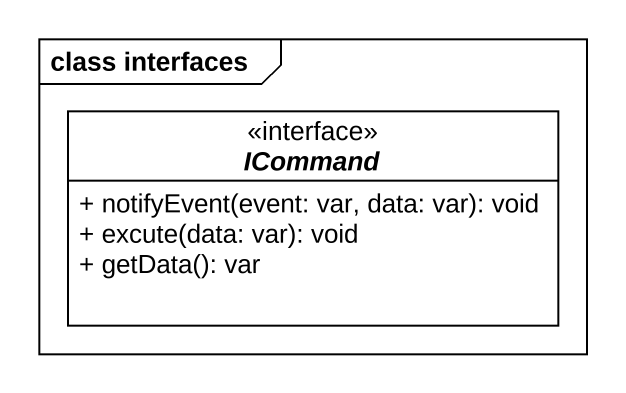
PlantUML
@startuml
mainframe class interfaces
hide circle
hide empty members
skinparam classAttributeIconSize 0
interface ICommand {
  + notifyEvent(event: var, data: var): void
  + excute(data: var): void
  + getData(): var
}
@enduml
